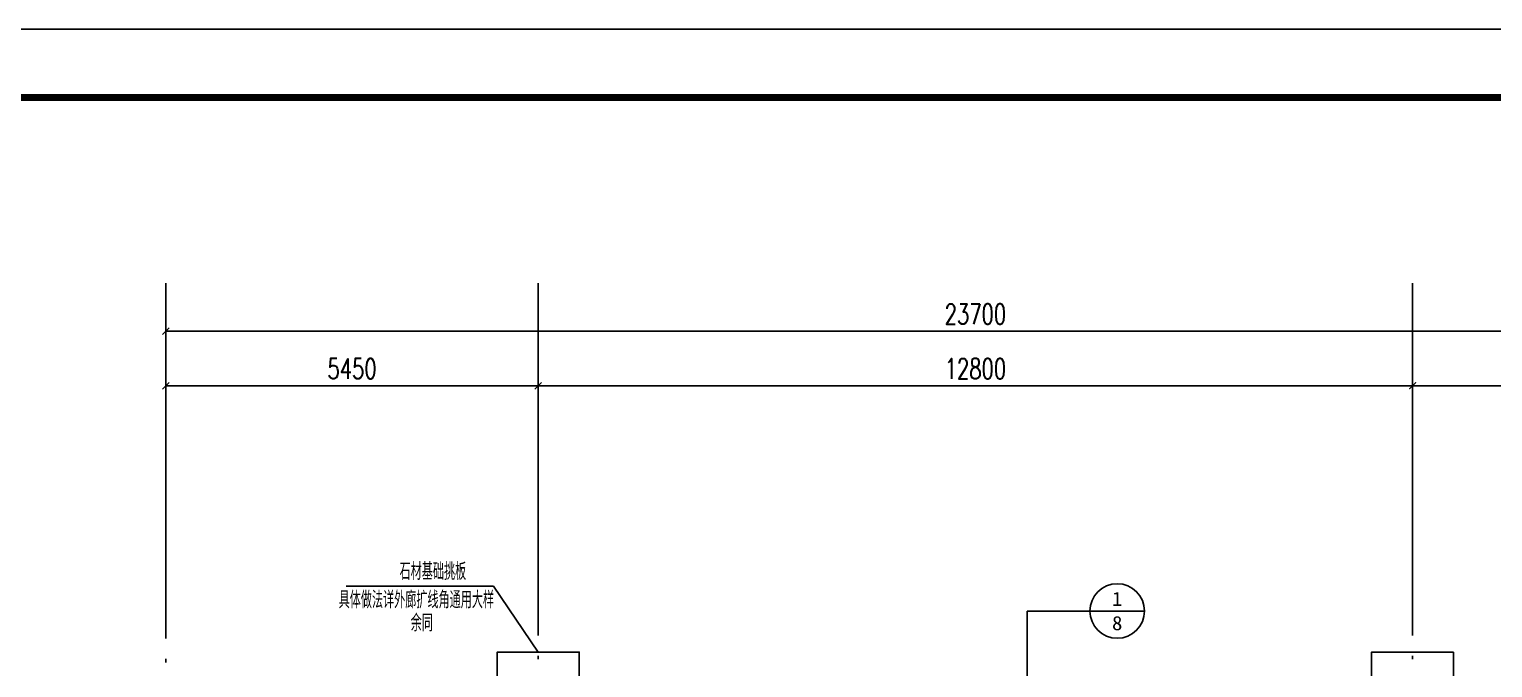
# Model space of a CAD drawing. Extents: x 169490 to 7584583, y -2399407 to 1374371.
# Drawn here: x 3767558 to 3788981, y 753732 to 763081 of the extents above; entities that cross this region are included whole.
import ezdxf
from ezdxf.enums import TextEntityAlignment as Align

# ---------------------------------------------------------------- set-up
doc = ezdxf.new("R2010")
doc.units = 0
doc.header["$LTSCALE"] = 100
doc.linetypes.add('D3轴线点划线', pattern=[18.5, 12, -3, 0.5, -3])
doc.linetypes.add('DIVIDE2', pattern=[15.875, 6.35, -3.175, 0, -3.175, 0, -3.175])
doc.layers.get('0').update_dxf_attribs({"linetype": 'CONTINUOUS'})
doc.layers.get('DEFPOINTS').update_dxf_attribs({"linetype": 'CONTINUOUS'})
for name, color, linetype in [('10', 7, 'DIVIDE2'), ('A-DI-I(索引)', 21, 'CONTINUOUS'), ('AXIS', 3, 'CONTINUOUS'), ('C-AXIS(轴号)', 3, 'CONTINUOUS'), ('C-DOTE', 8, 'D3轴线点划线'), ('图框', 140, 'CONTINUOUS'), ('立面线', 40, 'CONTINUOUS')]:
    doc.layers.add(name, color=color, linetype=linetype)
doc.layers.add('S-SLAB-GZ', color=60, linetype='CONTINUOUS', lineweight=0)
doc.styles.add('_TCH_DIM_T3', font='SIMPLEX.shx', dxfattribs={"width": 0.705882, "bigfont": 'GBCBIG.shx'})
doc.styles.add('_TCH_LABEL', font='simhei.ttf')
doc.styles.add('TSSD_REIN', font='tssdeng.shx', dxfattribs={"width": 0.7, "bigfont": 'hztxt.shx'})
doc.dimstyles.new('_TCH_ARCH&&100', dxfattribs={"dimtxt": 297.5, "dimasz": 100, "dimexe": 250, "dimexo": 300, "dimgap": 100, "dimtad": 1, "dimdec": 0, "dimzin": 0, "dimdsep": 46, "dimtxsty": '_TCH_DIM_T3', "dimblk": 'ARCHTICK', "dimcen": 0.09, "dimclrt": 7, "dimazin": 2, "dimtfac": 1, "dimtdec": 0, "dimtix": 1, "dimtmove": 2, "dimatfit": 3, "dimfxl": 1, "dimtolj": 1, "dimtzin": 0, "dimarcsym": 0})

# ---------------------------------------------------------------- blocks, each defined once
blk = doc.blocks.new('_ARCHTICK')
at = {"const_width": 0.15}
blk.add_lwpolyline([(-0.5, -0.5), (0.5, 0.5)], dxfattribs=at)
blk = doc.blocks.new('*D3999')
at = {"layer": 'AXIS', "color": 0, "lineweight": -2, "transparency": 16777216}
for p, q in [((3679158, 695853), (3679158, 699103)), ((3702858, 695853), (3702858, 699103)), ((3679158, 698853), (3702858, 698853))]:
    blk.add_line(p, q, dxfattribs=at)
at = {"layer": 'DEFPOINTS', "color": 0, "transparency": 16777216}
for p in [(3702858, 698853), (3679158, 695553), (3702858, 695553)]:
    blk.add_point(p, dxfattribs=at)
at = {"layer": 'AXIS', "color": 0, "lineweight": -2, "transparency": 16777216, "xscale": 100, "yscale": 100, "zscale": 100, "rotation": 180}
blk.add_blockref('_ARCHTICK', (3679158, 698853), dxfattribs=at)
at = {"layer": 'AXIS', "color": 0, "lineweight": -2, "transparency": 16777216, "xscale": 100, "yscale": 100, "zscale": 100}
blk.add_blockref('_ARCHTICK', (3702858, 698853), dxfattribs=at)
at = {"layer": 'AXIS', "color": 7, "transparency": 16777216, "insert": (3691008, 699102), "char_height": 297.5, "attachment_point": 5, "style": '_TCH_DIM_T3'}
blk.add_mtext('\\A1;23700', dxfattribs=at)
blk = doc.blocks.new('*D4000')
at = {"layer": 'AXIS', "color": 0, "lineweight": -2, "transparency": 16777216}
for p, q in [((3697408, 695853), (3697408, 698303)), ((3702858, 695853), (3702858, 698303)), ((3697408, 698053), (3702858, 698053))]:
    blk.add_line(p, q, dxfattribs=at)
at = {"layer": 'DEFPOINTS', "color": 0, "transparency": 16777216}
for p in [(3702858, 698053), (3697408, 695553), (3702858, 695553)]:
    blk.add_point(p, dxfattribs=at)
at = {"layer": 'AXIS', "color": 0, "lineweight": -2, "transparency": 16777216, "xscale": 100, "yscale": 100, "zscale": 100, "rotation": 180}
blk.add_blockref('_ARCHTICK', (3697408, 698053), dxfattribs=at)
at = {"layer": 'AXIS', "color": 0, "lineweight": -2, "transparency": 16777216, "xscale": 100, "yscale": 100, "zscale": 100}
blk.add_blockref('_ARCHTICK', (3702858, 698053), dxfattribs=at)
at = {"layer": 'AXIS', "color": 7, "transparency": 16777216, "insert": (3700133, 698302), "char_height": 297.5, "attachment_point": 5, "style": '_TCH_DIM_T3'}
blk.add_mtext('\\A1;5450', dxfattribs=at)
blk = doc.blocks.new('*D4001')
at = {"layer": 'AXIS', "color": 0, "lineweight": -2, "transparency": 16777216}
for p, q in [((3684608, 695853), (3684608, 698303)), ((3697408, 695853), (3697408, 698303)), ((3684608, 698053), (3697408, 698053))]:
    blk.add_line(p, q, dxfattribs=at)
at = {"layer": 'DEFPOINTS', "color": 0, "transparency": 16777216}
for p in [(3697408, 698053), (3684608, 695553), (3697408, 695553)]:
    blk.add_point(p, dxfattribs=at)
at = {"layer": 'AXIS', "color": 0, "lineweight": -2, "transparency": 16777216, "xscale": 100, "yscale": 100, "zscale": 100, "rotation": 180}
blk.add_blockref('_ARCHTICK', (3684608, 698053), dxfattribs=at)
at = {"layer": 'AXIS', "color": 0, "lineweight": -2, "transparency": 16777216, "xscale": 100, "yscale": 100, "zscale": 100}
blk.add_blockref('_ARCHTICK', (3697408, 698053), dxfattribs=at)
at = {"layer": 'AXIS', "color": 7, "transparency": 16777216, "insert": (3691008, 698302), "char_height": 297.5, "attachment_point": 5, "style": '_TCH_DIM_T3'}
blk.add_mtext('\\A1;12800', dxfattribs=at)
blk = doc.blocks.new('*D4002')
at = {"layer": 'AXIS', "color": 0, "lineweight": -2, "transparency": 16777216}
for p, q in [((3679158, 695853), (3679158, 698303)), ((3684608, 695853), (3684608, 698303)), ((3679158, 698053), (3684608, 698053))]:
    blk.add_line(p, q, dxfattribs=at)
at = {"layer": 'DEFPOINTS', "color": 0, "transparency": 16777216}
for p in [(3684608, 698053), (3679158, 695553), (3684608, 695553)]:
    blk.add_point(p, dxfattribs=at)
at = {"layer": 'AXIS', "color": 0, "lineweight": -2, "transparency": 16777216, "xscale": 100, "yscale": 100, "zscale": 100, "rotation": 180}
blk.add_blockref('_ARCHTICK', (3679158, 698053), dxfattribs=at)
at = {"layer": 'AXIS', "color": 0, "lineweight": -2, "transparency": 16777216, "xscale": 100, "yscale": 100, "zscale": 100}
blk.add_blockref('_ARCHTICK', (3684608, 698053), dxfattribs=at)
at = {"layer": 'AXIS', "color": 7, "transparency": 16777216, "insert": (3681883, 698302), "char_height": 297.5, "attachment_point": 5, "style": '_TCH_DIM_T3'}
blk.add_mtext('\\A1;5450', dxfattribs=at)
blk = doc.blocks.new('BW-31907664', base_point=(3672358.1, 674797.3, 0))
at = {"layer": 'C-AXIS(轴号)'}
for p, q in [((3679158.1, 695552.9), (3679158.1, 699552.9)), ((3684608.1, 695552.9), (3684608.1, 699552.9)), ((3697408.1, 695552.9), (3697408.1, 699552.9))]:
    blk.add_line(p, q, dxfattribs=at)
at = {"layer": 'C-DOTE'}
for p, q in [((3679158.1, 695552.9), (3679158.1, 679597.3)), ((3684608.1, 679597.3), (3684608.1, 695552.9)), ((3697408.1, 679597.3), (3697408.1, 695552.9))]:
    blk.add_line(p, q, dxfattribs=at)
at = {"layer": 'AXIS'}
for p1, p2, distance, picture, middle in [((3679158.1, 695552.9), (3702858.1, 695552.9), 3300, '*D3999', (3691008.1, 699101.7)), ((3679158.1, 695552.9), (3684608.1, 695552.9), 2500, '*D4002', (3681883.1, 698301.7)), ((3684608.1, 695552.9), (3697408.1, 695552.9), 2500, '*D4001', (3691008.1, 698301.7)), ((3697408.1, 695552.9), (3702858.1, 695552.9), 2500, '*D4000', (3700133.1, 698301.7))]:
    dim = blk.add_aligned_dim(p1=p1, p2=p2, distance=distance, dimstyle='_TCH_ARCH&&100', dxfattribs=at)
    dim.commit()
    dim.dimension.update_dxf_attribs({"geometry": picture, "text_midpoint": middle})

msp = doc.modelspace()

# ---------------------------------------------------------------- linework, layer by layer
at = {"layer": '10', "ltscale": 10}
for p, q in [((3772198.9, 754927.5), (3774356.2, 754927.5)), ((3774356.2, 754927.5), (3775008.1, 753961.5))]:
    msp.add_line(p, q, dxfattribs=at)
at = {"layer": 'A-DI-I(索引)'}
for p, q in [((3782166.7, 754562.9), (3783084, 754562.9)), ((3782166.7, 750661.3), (3782166.7, 754562.9)), ((3783884, 754562.9), (3783084, 754562.9))]:
    msp.add_line(p, q, dxfattribs=at)
msp.add_circle((3783484, 754562.9), 400, dxfattribs=at)
at = {"layer": 'C-DOTE'}
for p, q in [((3769558.1, 755361.3), (3769558.1, 739405.6)), ((3775008.1, 739405.6), (3775008.1, 755361.3)), ((3787808.1, 739405.6), (3787808.1, 755361.3))]:
    msp.add_line(p, q, dxfattribs=at)
at = {"layer": '图框'}
msp.add_lwpolyline([(3753966.7, 721081.4), (3813366.7, 721081.4), (3813366.7, 763081.4), (3753966.7, 763081.4)], close=True, dxfattribs=at)
at = {"layer": '图框', "const_width": 100}
msp.add_lwpolyline([(3756466.7, 722081.4), (3812366.7, 722081.4), (3812366.7, 762081.4), (3756466.7, 762081.4)], close=True, dxfattribs=at)
at = {"layer": '立面线'}
for points in [[(3775608.1, 752761.5), (3774408.1, 752761.5), (3774408.1, 753961.5), (3775608.1, 753961.5)], [(3788408.1, 753961.5), (3787208.1, 753961.5), (3787208.1, 752761.5), (3788408.1, 752761.5)]]:
    msp.add_lwpolyline(points, close=True, dxfattribs=at)

# ---------------------------------------------------------------- block references
at = {"layer": 'AXIS'}
msp.add_blockref('BW-31907664', (3762758.1, 734605.6, 0), dxfattribs=at)

# ---------------------------------------------------------------- texts
at = {"layer": 'A-DI-I(索引)', "color": 7, "style": '_TCH_LABEL'}
for s, height, width, p, p2 in [('1', 206.7, 1.034884, (3783407.1, 754637.2), (3783560.9, 754637.2)), ('8', 206.9, 1.022989, (3783407.9, 754281.7), (3783560.1, 754281.7))]:
    msp.add_text(s, height=height, dxfattribs=dict(at, width=width)).set_placement(p, p2, align=Align.FIT)
at = {"layer": 'S-SLAB-GZ', "style": 'TSSD_REIN', "width": 0.65}
for s, p in [('石材基础挑板', (3772978.9, 755017.7)), ('具体做法详外廊扩线角通用大样', (3772086.8, 754601.7)), ('余同', (3773141.7, 754264.7))]:
    msp.add_text(s, height=250, dxfattribs=at).set_placement(p)

doc.saveas('drawing.dxf')
